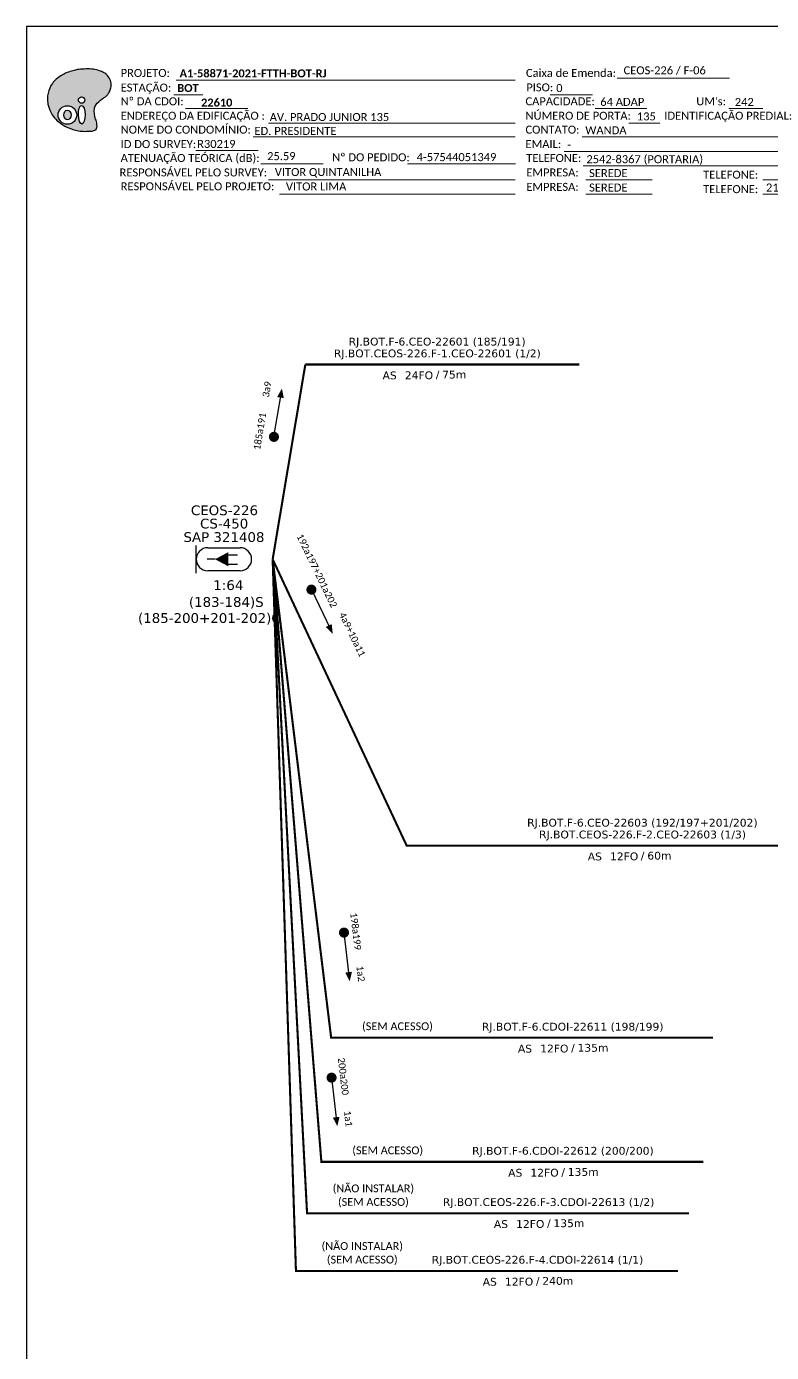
# Model space of a CAD drawing. Extents: x -89 to 1678, y 705 to 1299.
# Drawn here: x -89.3 to 77.5, y 1002 to 1299 of the extents above; entities that cross this region are included whole.
import ezdxf
from ezdxf.enums import TextEntityAlignment as Align

# ---------------------------------------------------------------- set-up
doc = ezdxf.new("R2010")
doc.units = 0
for name, color, linetype in [('20.4-CEOS', 1, 'Continuous'), ('CAP a instalar', 1, 'Continuous'), ('SETA', 7, 'Continuous')]:
    doc.layers.add(name, color=color, linetype=linetype)
doc.layers.add('40.1-ETIQUETAS', color=1, linetype='Continuous', lineweight=20)
doc.styles.add('siredit', font='verdana.ttf')
doc.styles.get("Standard").update_dxf_attribs({"font": 'arial.ttf'})
doc.styles.add('WMF-Calibri0', font='calibri.ttf')
doc.styles.add('WMF-Calibri1', font='calibrib.ttf')
doc.linetypes.add('FENCELINE1', pattern='A,0.25,-0.1,[133,ltypeshp.shx,S=0.1,R=0,X=-0.1,Y=0],-0.1,1', length=1.45)

# ---------------------------------------------------------------- blocks, each defined once
blk = doc.blocks.new('OI')
h = blk.add_hatch(color=40)
edge = h.paths.add_edge_path()
edge.add_spline(control_points=[(4.352419702950127, -0.6712759720847714), (3.924115752848461, -0.9915029685596106), (3.259381865687179, -1.500698829921178), (2.812477989493668, -2.594763842551949), (2.897620153085453, -3.503477074728932), (3.058319510024647, -4.273537287510011), (3.31256017573575, -4.850776572338021), (3.374319546476701, -5.386617152055612), (3.40373478638643, -5.881418795735535), (3.203556863798093, -6.395456820980147), (2.54040674550884, -6.612094221073558), (1.652141110328765, -6.633251194432177), (0.5504409367210052, -6.670844676145138), (-0.5591961455999713, -6.424414889548825), (-1.608183129908948, -6.140502192816481), (-2.774697610003917, -5.605051963396024), (-3.918812940678667, -4.767945078591104), (-4.891027295321181, -3.696022096142838), (-5.341519274570906, -2.648111499301897), (-5.601855179603182, -1.940823267118849), (-5.845189685200991, -0.9558993654544832), (-5.707762275863855, 0.4682888211259506), (-5.097642077570273, 2.023349581494928), (-4.143343415207334, 3.01628683071891), (-3.29790337558995, 3.614532800154741), (-2.366475374024266, 4.158047617166403), (-1.364272336810055, 4.441945920877722), (-0.5615272271484302, 4.704058582470099), (0.7939944845060355, 4.853146434422466), (2.235070974699946, 4.967911457819085), (3.789711588355888, 4.572881902536379), (4.666137906037339, 4.210020552204397), (5.436098154557043, 3.650312278273106), (5.761948681162404, 2.994656724675468), (6.034585585907428, 2.213775269688841), (6.009808082014704, 1.455541098135563), (5.718042820068033, 0.6359933999344543), (5.313400224373256, 0.0750211537648235), (4.875050523754715, -0.3768521848496249), (4.507941044630717, -0.5549984263785248), (4.352419702950127, -0.6712759720847714)], knot_values=[0, 0, 0, 0, 1.604339872500801, 2.417190916820825, 3.4275953858818, 4.282807915804913, 4.776746146191369, 5.304181770748566, 5.888771497486102, 6.258406050447018, 6.858137058748512, 7.791289582546336, 8.986194879479926, 10.12424202223405, 11.18785698458849, 12.24290818547195, 13.95378441239277, 15.41416060145544, 16.51539074843153, 17.34918828129177, 17.67585288929998, 19.55202082369303, 21.51553059940301, 22.5686375333085, 23.63245026583211, 24.62108363093478, 25.78271769349368, 26.7453467966967, 27.14265309212063, 29.870543205723, 31.00464861129232, 31.9215319142548, 32.70958935288631, 33.8013910221095, 34.04247085086502, 35.19233337509274, 35.97146113351405, 36.62887121321, 37.25435925468828, 37.83691071008289, 37.83691071008289, 37.83691071008289, 37.83691071008289], degree=3, periodic=0)
h.paths.add_polyline_path([(1.129417951625206, -0.8737795733348717, -1), (-0.0445971396300624, -0.8737795733348717, -1)], flags=16)
edge = h.paths.add_edge_path(flags=16)
edge.add_ellipse((0.56219141516479, -3.586262332308107), major_axis=(-0.02268085786554878, 1.710246984485785), ratio=0.3613047418081332, start_angle=0, end_angle=359.9999999999999)
h.paths.add_polyline_path([(-0.3621758253683389, -3.620028578179783, -1), (-3.797581263575081, -3.620028578179783, -1)], flags=16)
edge = h.paths.add_edge_path(flags=0)
edge.add_ellipse((-2.079878544471709, -3.620028578179783), major_axis=(0, 0.8845587771671666), ratio=0.7582943452177149, start_angle=0, end_angle=360)
at = {"color": 40}
for centre, radius in [((-2.079878544471709, -3.620028578179783), 1.71770271910337), ((0.5424104059975721, -0.8737795733348717), 0.5870075456276344)]:
    blk.add_circle(centre, radius, dxfattribs=at)
blk.add_ellipse((0.56219141516479, -3.586262332308107), major_axis=(-0.02268085786554729, 1.710246984485704), ratio=0.3613047418081322, dxfattribs=at)
blk.add_ellipse((-2.079878544471709, -3.620028578179783), major_axis=(0, 0.8845587771671666), ratio=0.7582943452177149, start_param=-3.141592653589792, end_param=3.141592653589792, dxfattribs=at)
at = {"color": 40, "start_tangent": (-0.8008975356961701, -0.5988014172626867), "end_tangent": (-0.8008975356961701, -0.5988014172626867)}
blk.add_spline([(4.352419702950127, -0.6712759720847714), (3.195715068262444, -1.783004722539629), (2.897004975372082, -2.538980317818726), (2.922427632545378, -3.549064908138091), (3.11944884785592, -4.381273482988802), (3.284845839634753, -4.846696742557782), (3.367467724334828, -5.367620885039825), (3.354757271305087, -5.952072416812001), (3.202224830491132, -6.288767467624978), (2.662005623351006, -6.549229538866112), (1.732598946122408, -6.632757145040017), (0.5377612012316888, -6.620051554758077), (-0.5808103232534167, -6.410411282525133), (-1.601602329721089, -6.111646378836753), (-2.561285749098686, -5.67330773000762), (-3.946789045007307, -4.669575653769554), (-4.893762011354708, -3.557846903314469), (-5.365989882126965, -2.563005873463537), (-5.639277317844031, -1.775267145659056), (-5.715543538250557, -1.45763019920909), (-5.626565989256932, 0.4164266606059357), (-4.844587258720792, 2.217504089340678), (-4.125749281802172, 2.987118393508266), (-3.267753864447484, 3.61603921020756), (-2.401994012467155, 4.093381654678211), (-1.302489480862248, 4.468192914217439), (-0.3725285763989348, 4.71684428964741), (0.0215138542212401, 4.767666088655602), (2.749216299421759, 4.799663625071756), (3.849960618963931, 4.526612322314946), (4.689438892891332, 4.157896688180386), (5.312279984731532, 3.675088754424365), (5.853457926188213, 2.726849691424291), (5.929724146595192, 2.498151314828332), (5.936079810888286, 1.348306355646997), (5.669057857149737, 0.6163641856880134), (5.294082419409762, 0.0763813767231625), (4.842645512173502, -0.3565620477762366), (4.352419702950127, -0.6712759720847714)], degree=3, dxfattribs=at)
blk = doc.blocks.new('CARIMBO')
at = {"color": 7, "lineweight": 0}
for points in [[(35.66471832577918, -16.78595427051357), (111.6366433491248, -16.78595427051357)], [(134.4756121066066, -16.29534534774859), (159.6094163852786, -16.29534534774859)], [(35.14850983938868, -20.06493532826585), (41.69847490891061, -20.06493532826585)], [(119.4342196304015, -20.02280253698893), (128.9158568747253, -20.02280253698893)], [(37.81000762400981, -23.13515663936914), (51.7533540026734, -23.13515663936914)], [(129.4824049556755, -23.13515663936914), (141.0993914069377, -23.13515663936914)], [(159.4244436713316, -23.13515663936914), (167.0887523463161, -23.13515663936914)], [(56.37955917691306, -26.37200490584451), (111.6366433491248, -26.37200490584451)], [(137.066372518304, -26.37200490584451), (144.0114175897852, -26.37200490584451)], [(174.2391083118628, -26.37200490584451), (187.7966850876128, -26.37200490584451)], [(52.96901286363845, -29.48435900822483), (111.6366433491248, -29.48435900822483)], [(126.5971999784606, -29.48435900822483), (187.8252362844778, -29.48435900822483)], [(40.12931037379713, -32.54842461920316), (54.07265675245981, -32.54842461920316)], [(54.66519152064211, -35.51602187663696), (68.6085378993057, -35.51602187663696)], [(122.5579130103606, -32.7212072747003), (187.8252362844778, -32.7212072747003)], [(126.8445031652473, -35.95805554117567), (187.8252362844778, -35.95805554117567)], [(56.37955917691306, -39.07040964355576), (111.6366433491248, -39.07040964355576)], [(127.4526453203753, -39.07040964355576), (142.2515575816524, -39.07040964355576)], [(167.0554538983006, -39.07040964355576), (187.8252362844778, -39.07040964355576)], [(58.86944245881659, -42.30725791003124), (111.6366433491248, -42.30725791003124)], [(127.4526453203753, -42.30725791003124), (142.2515575816524, -42.30725791003124)], [(167.0554538983006, -42.30725791003124), (187.8252362844778, -42.30725791003124)]]:
    blk.add_lwpolyline(points, dxfattribs=at)
at = {"color": 7, "xscale": 1.213923925163967, "yscale": 1.213923925163967, "zscale": 1.213923925163967, "rotation": 0.1532896023949059}
blk.add_blockref('OI', (13.86064372473447, -20.16081004027546), dxfattribs=at)
at = {"color": 7, "lineweight": 0, "style": 'WMF-Calibri0'}
for s, p in [('PROJETO:', (23.26411152758737, -16.03898928594219)), ('Caixa de Emenda:', (114.019383223992, -16.03898928594219)), ('ESTAÇÃO:', (23.26411152758737, -19.31797034369458)), ('PISO:', (114.0902684085968, -19.27583755241767)), ('Nº DA CDOI:', (23.26411152758737, -22.38819165479788)), ('CAPACIDADE:', (113.9104579965951, -22.38819165479788)), ("UM's:", (152.1547894428747, -22.38819165479788)), ('ENDEREÇO DA EDIFICAÇÃO :', (23.26411152758737, -25.62503992127324)), ('NÚMERO DE PORTA:', (113.9104579965951, -25.62503992127324)), ('IDENTIFICAÇÃO PREDIAL:', (144.9934328708498, -25.62503992127324)), ('NOME DO CONDOMÍNIO:', (23.26411152758737, -28.73739402365345)), ('CONTATO:', (113.9104579965951, -28.73739402365345)), ('ID DO SURVEY:', (23.26411152758737, -31.97424229012893)), ('EMAIL:', (113.9104579965951, -31.97424229012893)), ('ATENUAÇÃO TEÓRICA (dB):', (23.26411152758737, -35.08659639250925)), ('TELEFONE:', (114.092746456985, -35.08659639250925)), ('RESPONSÁVEL PELO SURVEY:', (23.02177706110069, -38.32344465898473)), ('EMPRESA:', (114.092746456985, -38.32344465898473)), ('TELEFONE:', (153.6960943270597, -38.82787422359218)), ('RESPONSÁVEL PELO PROJETO:', (23.26411152758737, -41.43579876136471)), ('EMPRESA:', (114.092746456985, -41.5602929254602)), ('TELEFONE:', (153.6960943270597, -42.06472249006765))]:
    blk.add_text(s, height=1.792715962971007, dxfattribs=at).set_placement(p)
at = {"color": 7, "lineweight": 0, "flags": 8}
for tag, p, style in [('PROJ', (36.45932925052784, -16.13455413835982), 'WMF-Calibri1'), ('CEOS-XX', (135.8742178945085, -15.45587154045222), 'WMF-Calibri0'), ('EST', (35.94312076413735, -19.41353519611221), 'WMF-Calibri1'), ('PISO_PTR', (120.7849113901812, -19.42375161468328), 'WMF-Calibri0'), ('CAPAC.', (130.6569082044116, -22.51548958389083), 'WMF-Calibri0'), ("UC'S", (160.7751354311113, -22.53610571706349), 'WMF-Calibri0'), ('LOGRADOURO', (56.64517196820088, -25.91233136994379), 'WMF-Calibri0'), ('N°', (138.8451201973057, -25.77295398353886), 'WMF-Calibri0'), ('N°PREDIO', (174.9422599233294, -25.77295398353886), 'WMF-Calibri0'), ('NOME_DO_COND.', (53.23462565492628, -29.02468547232411), 'WMF-Calibri0'), ('NOME_DO_CONTATO', (127.3003515899272, -28.88530808591918), 'WMF-Calibri0'), ('_ID_', (40.39492316508586, -31.93881567925018), 'WMF-Calibri0'), ('EMAIL', (123.2610646218272, -32.12215635239465), 'WMF-Calibri0'), ('O_POTEN', (56.06379730854314, -34.67654806934058), 'WMF-Calibri0'), ('TELEFONE', (127.5476547767139, -35.35900461887002), 'WMF-Calibri0'), ('RES_SURVEY', (57.77816496481501, -38.23093583625939), 'WMF-Calibri0'), ('EMP_RESP_SURVEY', (128.1557969318419, -38.47135872125011), 'WMF-Calibri0'), ('CONT_RESP_SURVEY', (167.7586055097672, -38.47135872125011), 'WMF-Calibri0'), ('RES_PROJ', (60.26804824671854, -41.46778410273487), 'WMF-Calibri0'), ('EMP_RESP_PROJ', (128.1557969318419, -41.70820698772559), 'WMF-Calibri0'), ('CONT_RESP_PROJ', (167.7586055097681, -41.70820698772559), 'WMF-Calibri0')]:
    blk.add_attdef(tag, p, '', height=1.792715962971007, dxfattribs=dict(at, style=style))
at = {"color": 7, "lineweight": 0, "style": 'WMF-Calibri1', "flags": 8}
blk.add_attdef("N° CDO'S", text='', height=1.792715962971007, dxfattribs=at).set_placement((44.78168081334115, -22.67548310346842), align=Align.CENTER)
blk = doc.blocks.new('ETIQUETA_RS5F')
at = {"layer": '40.1-ETIQUETAS', "color": 0, "style": 'siredit'}
blk.add_text('/', height=1.5, dxfattribs=at).set_placement((1.579685439575143, -1.954241996242686), align=Align.MIDDLE_RIGHT)
for tag, p in [('ETIQUETA_R_SECUNDARIA', (1.21386737562608, 2.104300005361878)), ('ETIQUETA_R_PRIMARIA', (1.21386737562608, 4.104300005361877)), ('F_ATIVAS/F_MORTAS', (1.142685621933026, -4.244905073340547))]:
    blk.add_attdef(tag, text='', height=1.5, dxfattribs=at).set_placement(p, align=Align.MIDDLE_CENTER)
for tag, p in [('TIPO_CABO', (-6.584823890483393, -2.115119524236789)), ('CAP_CABO', (0.3972908086682878, -2.092994078243819))]:
    blk.add_attdef(tag, text='', height=1.5, dxfattribs=at).set_placement(p, align=Align.MIDDLE_RIGHT)
blk.add_attdef('METROS', text='', height=1.5, dxfattribs=at).set_placement((2.142685621933026, -1.954241996242686), align=Align.MIDDLE_LEFT)
for tag, p in [('FUSÃO_1', (0.8484388594359302, -8.387413705695524)), ('FUSÃO_2', (0.8484388594359302, -10.59879640730355)), ('FUSÃO_3', (0.8484388594359302, -12.93303376395936)), ('FUSÃO_4', (0.8484388594359302, -15.14441639748912)), ('FUSÃO_5', (0.8484388594359302, -17.15864981329581))]:
    blk.add_attdef(tag, text='', height=1.5, dxfattribs=at).set_placement(p, align=Align.CENTER)

msp = doc.modelspace()

# ---------------------------------------------------------------- linework, layer by layer
msp.add_lwpolyline([(-89.31730141181794, 705.0231007270784), (749.2471410042413, 705.0231007270775), (749.2471410042413, 1299.023100727077), (-89.31730141181794, 1299.023100727078), (-89.31730141181794, 705.0231007270784)])
at = {"color": 7, "lineweight": 0}
msp.add_lwpolyline([(-4.010172526902352, 1268.262613774359), (20.13938130401129, 1268.262613774359)], dxfattribs=at)
at = {"const_width": 1.128068860515991}
for points in [[(-34.01667629829717, 1206.559135825622, 1), (-33.8303777057572, 1207.671714896244, 1)], [(-25.77209478456462, 1173.395172844362, -1), (-25.28070239474437, 1172.37975525874, -1)], [(-18.30064731937273, 1096.625438722969, 1), (-18.17106226961005, 1095.504837514311, 1)], [(-21.08067514336835, 1064.138986021996, 1), (-20.95109009360567, 1063.018384813339, 1)]]:
    msp.add_lwpolyline(points, format="xyb", close=True, dxfattribs=at)
at = {"layer": '20.4-CEOS', "color": 5}
for p, q in [((-48.73159361276157, 1182.277477109077), (-41.5045355746679, 1182.277477109066)), ((-41.50453557467517, 1177.125026814708), (-48.73159361276885, 1177.125026814719))]:
    msp.add_line(p, q, dxfattribs=at)
for points in [[(-51.30781875992943, 1176.59496676858), (-51.30781875992216, 1182.807537155225)], [(-47.11306651809537, 1179.701251961915), (-48.85072324421162, 1179.701251961917)], [(-44.26233414572016, 1180.723450207347), (-42.06798030717437, 1180.723450207344)], [(-44.26233414572744, 1178.579792796287), (-42.06798030717437, 1178.579792796283)]]:
    msp.add_lwpolyline(points, dxfattribs=at)
msp.add_lwpolyline([(-47.11306651809537, 1179.701251961915, 0, 3.180360276908546, 0), (-44.12954270537557, 1179.701251961911, 3.180360276908546, 3.180360276908546, 0)], format="xyseb", dxfattribs=at)
for centre, start, end in [((-48.73159361276885, 1179.701251961917), 90, 270), ((-41.50453557467517, 1179.701251961907), 270, 90)]:
    msp.add_arc(centre, 2.576225147159684, start, end, dxfattribs=at)
at = {"layer": 'CAP a instalar', "color": 7, "linetype": 'FENCELINE1', "ltscale": 7, "const_width": 0.46656}
for points in [[(-34.20739429536297, 1179.701251961902), (-26.88977974151749, 1223.321111114729)], [(34.47758370420524, 1223.321111114729), (-26.88977974151749, 1223.321111114729)], [(-34.20739429536297, 1179.701251961902), (-21.11070297522201, 1072.520663471016), (64.41267211300328, 1072.520663471016)], [(-34.20739429536297, 1179.701251961902), (-23.29953445312822, 1044.717867388867), (62.22384063125537, 1044.717867388867)]]:
    msp.add_lwpolyline(points, dxfattribs=at)
at = {"layer": 'CAP a instalar', "color": 5, "linetype": 'FENCELINE1', "ltscale": 7, "const_width": 0.46656}
msp.add_lwpolyline([(103.0829970300638, 1115.562715486631), (-4.207394295362974, 1115.562715486631), (-34.20739429536297, 1179.701251961902)], dxfattribs=at)
at = {"layer": 'CAP a instalar', "color": 8, "linetype": 'FENCELINE1', "ltscale": 7, "const_width": 0.46656}
for points in [[(-34.20739429536297, 1179.701251961902), (-28.99280375069611, 1020.254282717798), (56.53057133752918, 1020.254282717798)], [(-34.20739429536297, 1179.701251961902), (-26.50199640465689, 1033.169169550685), (59.0213786835684, 1033.169169550685)]]:
    msp.add_lwpolyline(points, dxfattribs=at)
at = {"layer": 'SETA'}
for points in [[(-33.92352700199081, 1207.115425361106), (-32.32193396935145, 1216.680172274005)], [(-25.52639858957809, 1172.887464051396), (-21.30194033073167, 1164.15800609747)], [(-18.2358547944732, 1096.065138118462), (-17.12182322817353, 1086.431425572442)], [(-21.01588261846882, 1063.578685417489), (-19.90185105216915, 1053.944972871469)]]:
    msp.add_lwpolyline(points, dxfattribs=at)
for points in [[(-33.20690536599977, 1216.039258226242), (-32.12384385296718, 1217.953561748012), (-31.7234666261993, 1215.79086010639)], [(-22.33133863919466, 1164.524454336735), (-20.7540489368821, 1162.991569015044), (-20.9774485442158, 1165.179644180534)], [(-16.44932858094216, 1087.29264339561), (-16.95896618144434, 1085.153052376132), (-17.94346350464002, 1087.119863331718)], [(-19.22935640493779, 1054.806190694637), (-19.73899400543996, 1052.666599675159), (-20.72349132863565, 1054.633410630745)]]:
    msp.add_solid(points, dxfattribs=at)

# ---------------------------------------------------------------- block references
ref = msp.add_blockref('CARIMBO', (-91.50984632542486, 1303.768187169149))
ref.add_attrib('PROJ', 'A1-58871-2021-FTTH-BOT-RJ', (-55.05051707489793, 1287.633633030789), dxfattribs={"color": 7, "lineweight": 0, "height": 1.792715962971008, "style": 'WMF-Calibri1'})
ref.add_attrib('EST', 'BOT', (-55.56672556128569, 1284.354651973037), dxfattribs={"color": 7, "lineweight": 0, "height": 1.792715962971008, "style": 'WMF-Calibri1'})
ref.add_attrib("N° CDO'S", '22610', dxfattribs={"color": 7, "lineweight": 0, "height": 1.792715962971008, "style": 'WMF-Calibri1'}).set_placement((-46.72816551208189, 1281.09270406568), align=Align.CENTER)
ref.add_attrib('LOGRADOURO', 'AV. PRADO JUNIOR 135', (-34.86467435722398, 1277.855855799205), dxfattribs={"color": 7, "lineweight": 0, "height": 1.792715962971008, "style": 'WMF-Calibri0'})
ref.add_attrib('NOME_DO_COND.', 'ED. PRESIDENTE', (-38.27522067049676, 1274.743501696825), dxfattribs={"color": 7, "lineweight": 0, "height": 1.792715962971008, "style": 'WMF-Calibri0'})
ref.add_attrib('_ID_', 'R30219', (-51.11492316033718, 1271.829371489899), dxfattribs={"color": 7, "lineweight": 0, "height": 1.792715962971008, "style": 'WMF-Calibri0'})
ref.add_attrib('O_POTEN', '25.59', (-35.44604901688172, 1269.091639099808), dxfattribs={"color": 7, "lineweight": 0, "height": 1.792715962971008, "style": 'WMF-Calibri0'})
ref.add_attrib('RES_SURVEY', 'VITOR QUINTANILHA', (-33.73168136060804, 1265.537251332889), dxfattribs={"color": 7, "lineweight": 0, "height": 1.792715962971008, "style": 'WMF-Calibri0'})
ref.add_attrib('RES_PROJ', 'VITOR LIMA', (-31.24179807870632, 1262.300403066414), dxfattribs={"color": 7, "lineweight": 0, "height": 1.792715962971008, "style": 'WMF-Calibri0'})
ref.add_attrib('CEOS-XX', 'CEOS-226 / F-06', (44.36437156908551, 1288.312315628696), dxfattribs={"color": 7, "lineweight": 0, "height": 1.792715962971008, "style": 'WMF-Calibri0'})
ref.add_attrib('CAPAC.', '64 ADAP', (39.14706187898673, 1281.252697585258), dxfattribs={"color": 7, "lineweight": 0, "height": 1.792715962971008, "style": 'WMF-Calibri0'})
ref.add_attrib("UC'S", '242', (69.2652891056864, 1281.232081452086), dxfattribs={"color": 7, "lineweight": 0, "height": 1.792715962971008, "style": 'WMF-Calibri0'})
ref.add_attrib('PISO_PTR', '0', (29.27506506475811, 1284.344435554465), dxfattribs={"color": 7, "lineweight": 0, "height": 1.792715962971008, "style": 'WMF-Calibri0'})
ref.add_attrib('N°', '135', (47.33527387188269, 1277.995233185611), dxfattribs={"color": 7, "lineweight": 0, "height": 1.792715962971008, "style": 'WMF-Calibri0'})
ref.add_attrib('N°PREDIO', 'BLOCO UNICO', (83.43241359790454, 1277.995233185611), dxfattribs={"color": 7, "lineweight": 0, "height": 1.792715962971008, "style": 'WMF-Calibri0'})
ref.add_attrib('NOME_DO_CONTATO', 'WANDA', (35.79050526450419, 1274.88287908323), dxfattribs={"color": 7, "lineweight": 0, "height": 1.792715962971008, "style": 'WMF-Calibri0'})
ref.add_attrib('EMAIL', '-', (31.75121829640239, 1271.646030816755), dxfattribs={"color": 7, "lineweight": 0, "height": 1.792715962971008, "style": 'WMF-Calibri0'})
ref.add_attrib('TELEFONE', '2542-8367 (PORTARIA)', (36.03780845128904, 1268.40918255028), dxfattribs={"color": 7, "lineweight": 0, "height": 1.792715962971008, "style": 'WMF-Calibri0'})
ref.add_attrib('EMP_RESP_SURVEY', 'SEREDE', (36.64595060641705, 1265.296828447899), dxfattribs={"color": 7, "lineweight": 0, "height": 1.792715962971008, "style": 'WMF-Calibri0'})
ref.add_attrib('EMP_RESP_PROJ', 'SEREDE', (36.64595060641705, 1262.059980181424), dxfattribs={"color": 7, "lineweight": 0, "height": 1.792715962971008, "style": 'WMF-Calibri0'})
ref.add_attrib('CONT_RESP_PROJ', '21-98400-2914', (76.24875918434236, 1262.059980181424), dxfattribs={"color": 7, "lineweight": 0, "height": 1.792715962971008, "style": 'WMF-Calibri0'})
at = {"layer": '40.1-ETIQUETAS', "color": 7}
ref = msp.add_blockref('ETIQUETA_RS5F', (1.282368286907513, 1223.345813546805), dxfattribs=dict(at, xscale=1.16639998499977, yscale=1.16639998499977, zscale=1.16639998499977))
ref.add_attrib('ETIQUETA_R_PRIMARIA', 'RJ.BOT.F-6.CEO-22601 (185/191)', dxfattribs={"color": 0, "height": 1.7495999785515, "style": 'siredit'}).set_placement((2.62101422609885, 1228.449778628233), align=Align.MIDDLE_CENTER)
ref.add_attrib('ETIQUETA_R_SECUNDARIA', 'RJ.BOT.CEOS-226.F-1.CEO-22601 (1/2)', dxfattribs={"color": 0, "height": 1.7495999785515, "style": 'siredit'}).set_placement((2.662436075073856, 1225.800269045418), align=Align.MIDDLE_CENTER)
ref.add_attrib('TIPO_CABO', 'AS', dxfattribs={"color": 0, "height": 1.7495999785515, "style": 'siredit'}).set_placement((-6.43395730105658, 1220.87873816402), align=Align.MIDDLE_RIGHT)
ref.add_attrib('CAP_CABO', '24FO', dxfattribs={"color": 0, "height": 1.7495999785515, "style": 'siredit'}).set_placement((1.709981179557872, 1220.904545286156), align=Align.MIDDLE_RIGHT)
ref.add_attrib('METROS', '75m', dxfattribs={"color": 0, "height": 1.7495999785515, "style": 'siredit'}).set_placement((3.745809663329055, 1221.066385712936), align=Align.MIDDLE_LEFT)
ref = msp.add_blockref('ETIQUETA_RS5F', (31.58846765785165, 1072.545365903092), dxfattribs=dict(at, xscale=1.16639998499977, yscale=1.16639998499977, zscale=1.16639998499977))
ref.add_attrib('ETIQUETA_R_SECUNDARIA', 'RJ.BOT.F-6.CDOI-22611 (198/199)', dxfattribs={"color": 0, "height": 1.7495999785515, "style": 'siredit'}).set_placement((32.968535446018, 1074.999821401705), align=Align.MIDDLE_CENTER)
ref.add_attrib('TIPO_CABO', 'AS', dxfattribs={"color": 0, "height": 1.7495999785515, "style": 'siredit'}).set_placement((23.87214206988756, 1070.078290520307), align=Align.MIDDLE_RIGHT)
ref.add_attrib('CAP_CABO', '12FO', dxfattribs={"color": 0, "height": 1.7495999785515, "style": 'siredit'}).set_placement((32.01608055050201, 1070.104097642443), align=Align.MIDDLE_RIGHT)
ref.add_attrib('METROS', '135m', dxfattribs={"color": 0, "height": 1.7495999785515, "style": 'siredit'}).set_placement((34.05190903427319, 1070.265938069223), align=Align.MIDDLE_LEFT)
ref = msp.add_blockref('ETIQUETA_RS5F', (29.39963617994545, 1044.742569820944), dxfattribs=dict(at, xscale=1.16639998499977, yscale=1.16639998499977, zscale=1.16639998499977))
ref.add_attrib('ETIQUETA_R_SECUNDARIA', 'RJ.BOT.F-6.CDOI-22612 (200/200)', dxfattribs={"color": 0, "height": 1.7495999785515, "style": 'siredit'}).set_placement((30.77970396811179, 1047.197025319556), align=Align.MIDDLE_CENTER)
ref.add_attrib('TIPO_CABO', 'AS', dxfattribs={"color": 0, "height": 1.7495999785515, "style": 'siredit'}).set_placement((21.68331059198135, 1042.275494438159), align=Align.MIDDLE_RIGHT)
ref.add_attrib('CAP_CABO', '12FO', dxfattribs={"color": 0, "height": 1.7495999785515, "style": 'siredit'}).set_placement((29.82724907259581, 1042.301301560295), align=Align.MIDDLE_RIGHT)
ref.add_attrib('METROS', '135m', dxfattribs={"color": 0, "height": 1.7495999785515, "style": 'siredit'}).set_placement((31.86307755636699, 1042.463141987074), align=Align.MIDDLE_LEFT)
at = {"layer": '40.1-ETIQUETAS', "color": 8}
ref = msp.add_blockref('ETIQUETA_RS5F', (26.19717422841677, 1033.249603820394), dxfattribs=dict(at, xscale=1.16639998499977, yscale=1.16639998499977, zscale=1.16639998499977))
ref.add_attrib('ETIQUETA_R_SECUNDARIA', 'RJ.BOT.CEOS-226.F-3.CDOI-22613 (1/2)', dxfattribs={"color": 0, "height": 1.7495999785515, "style": 'siredit'}).set_placement((27.57724201658311, 1035.704059319007), align=Align.MIDDLE_CENTER)
ref.add_attrib('TIPO_CABO', 'AS', dxfattribs={"color": 0, "height": 1.7495999785515, "style": 'siredit'}).set_placement((18.48084864045268, 1030.782528437609), align=Align.MIDDLE_RIGHT)
ref.add_attrib('CAP_CABO', '12FO', dxfattribs={"color": 0, "height": 1.7495999785515, "style": 'siredit'}).set_placement((26.62478712106713, 1030.808335559746), align=Align.MIDDLE_RIGHT)
ref.add_attrib('METROS', '135m', dxfattribs={"color": 0, "height": 1.7495999785515, "style": 'siredit'}).set_placement((28.66061560483831, 1030.970175986525), align=Align.MIDDLE_LEFT)
ref = msp.add_blockref('ETIQUETA_RS5F', (23.70636688237755, 1020.334716987507), dxfattribs=dict(at, xscale=1.16639998499977, yscale=1.16639998499977, zscale=1.16639998499977))
ref.add_attrib('ETIQUETA_R_SECUNDARIA', 'RJ.BOT.CEOS-226.F-4.CDOI-22614 (1/1)', dxfattribs={"color": 0, "height": 1.7495999785515, "style": 'siredit'}).set_placement((25.08643467054389, 1022.78917248612), align=Align.MIDDLE_CENTER)
ref.add_attrib('TIPO_CABO', 'AS', dxfattribs={"color": 0, "height": 1.7495999785515, "style": 'siredit'}).set_placement((15.99004129441346, 1017.867641604722), align=Align.MIDDLE_RIGHT)
ref.add_attrib('CAP_CABO', '12FO', dxfattribs={"color": 0, "height": 1.7495999785515, "style": 'siredit'}).set_placement((24.13397977502791, 1017.893448726858), align=Align.MIDDLE_RIGHT)
ref.add_attrib('METROS', '240m', dxfattribs={"color": 0, "height": 1.7495999785515, "style": 'siredit'}).set_placement((26.16980825879909, 1018.055289153638), align=Align.MIDDLE_LEFT)

# ---------------------------------------------------------------- texts
at = {"color": 7, "lineweight": 0, "style": 'WMF-Calibri0'}
msp.add_text('Nº DO PEDIDO:', height=1.792715962971007, dxfattribs=at).set_placement((-20.8753713731121, 1268.836796103433))
at = {"width": 28.60646170283189, "attachment_point": 5}
for s, insert, char_height, rotation in [('\\C7;\\fCalibri|b0|i0|c0|p34;3a9', (-35.50047581165381, 1217.762862036153), 1.534173650301747, 80.49415357346399), ('{\\fCalibri|b0|i0|c0|p34;\\C7;185a191}', (-37.07695968831649, 1208.348067525206), 1.534173650301747, 80.49415357346399), ('{\\fCalibri|b0|i0|c0|p34;\\C7;192a197+201a202}', (-24.29570576824881, 1177.103624804105), 1.534173650301747, 295.82379461094126), ('{\\fCalibri|b0|i0|c0|p34;\\C7;4a9+10a11}', (-16.37761260576917, 1162.847853294552), 1.534173650301747, 295.82379461094126), ('{\\fCalibri|b0|i0|c0|p34;\\C7;198a199}', (-15.59861823476058, 1096.354510143647), 1.534173650301748, 276.59632016452105), ('{\\fCalibri|b0|i0|c0|p34;\\C7;1a2}', (-14.50205202439793, 1086.8718312161), 1.534173650301748, 276.59632016452105), ('{\\fCalibri|b0|i0|c0|p34;\\C7;200a200}', (-18.3786460587562, 1063.868057442674), 1.534173650301748, 276.59632016452105), ('{\\fCalibri|b0|i0|c0|p34;\\C7;1a1}', (-17.28207984839355, 1054.385378515127), 1.534173650301748, 276.59632016452105)]:
    msp.add_mtext(s, dxfattribs=dict(at, insert=insert, char_height=char_height, rotation=rotation))
at = {"color": 7, "lineweight": 0, "style": 'WMF-Calibri0', "flags": 8}
msp.add_attdef('4-57544051349', (-1.970447488715763, 1268.872222714312), '', height=1.792715962971007, dxfattribs=at)
at = {"layer": '20.4-CEOS', "color": 5, "style": 'siredit'}
for s, p in [('CEOS-226', (-44.9967654193515, 1191.754380029005)), ('CS-450', (-45.07468722142039, 1188.777018939626)), ('SAP 321408', (-45.11144742362194, 1185.753179298702)), ('1:64', (-44.12754251639672, 1174.992160583005)), ('(183-184)S', (-44.59089671127549, 1171.216008904587)), ('(185-200+201-202)C', (-48.38533963586633, 1167.621576267856))]:
    msp.add_text(s, height=2.182582667249, dxfattribs=at).set_placement(p, align=Align.TOP_CENTER)
at = {"layer": '40.1-ETIQUETAS', "style": 'siredit'}
for s, p in [('RJ.BOT.F-6.CEO-22603 (192/197+201/202)', (48.56482229649737, 1120.691383000134)), ('RJ.BOT.CEOS-226.F-2.CEO-22603 (1/3)', (48.60624414547237, 1118.041873417319))]:
    msp.add_text(s, height=1.7495999785515, dxfattribs=at).set_placement(p, align=Align.MIDDLE_CENTER)
for s, height, p in [('AS', 1.7495999785515, (39.50985076934194, 1113.120342535922)), ('12FO', 1.7495999785515, (47.65378924995639, 1113.146149658058)), ('/', 1.749599977499655, (49.03293432953978, 1113.307990083603))]:
    msp.add_text(s, height=height, dxfattribs=at).set_placement(p, align=Align.MIDDLE_RIGHT)
msp.add_text('60m', height=1.7495999785515, dxfattribs=at).set_placement((49.68961773372757, 1113.307990084837), align=Align.MIDDLE_LEFT)
at = {"layer": '40.1-ETIQUETAS', "color": 7, "char_height": 1.75, "width": 25.35879032220337, "attachment_point": 5}
for insert in [(-6.260250093675495, 1074.910079746635), (-8.4490815715817, 1047.107283664487)]:
    msp.add_mtext('{\\fCalibri|b0|i0|c0|p34;(SEM ACESSO)}', dxfattribs=dict(at, insert=insert))
at = {"layer": '40.1-ETIQUETAS', "color": 8, "char_height": 1.75, "width": 25.35879032220337, "attachment_point": 5}
for s, insert in [('{\\fCalibri|b0|i0|c0|p34;(NÃO INSTALAR)}', (-11.65154352311038, 1038.584923206939)), ('{\\fCalibri|b0|i0|c0|p34;(SEM ACESSO)}', (-11.65154352311038, 1035.558585826304)), ('{\\fCalibri|b0|i0|c0|p34;(NÃO INSTALAR)}', (-14.1423508691496, 1025.670036374052)), ('{\\fCalibri|b0|i0|c0|p34;(SEM ACESSO)}', (-14.1423508691496, 1022.643698993417))]:
    msp.add_mtext(s, dxfattribs=dict(at, insert=insert))

doc.saveas('drawing.dxf')
